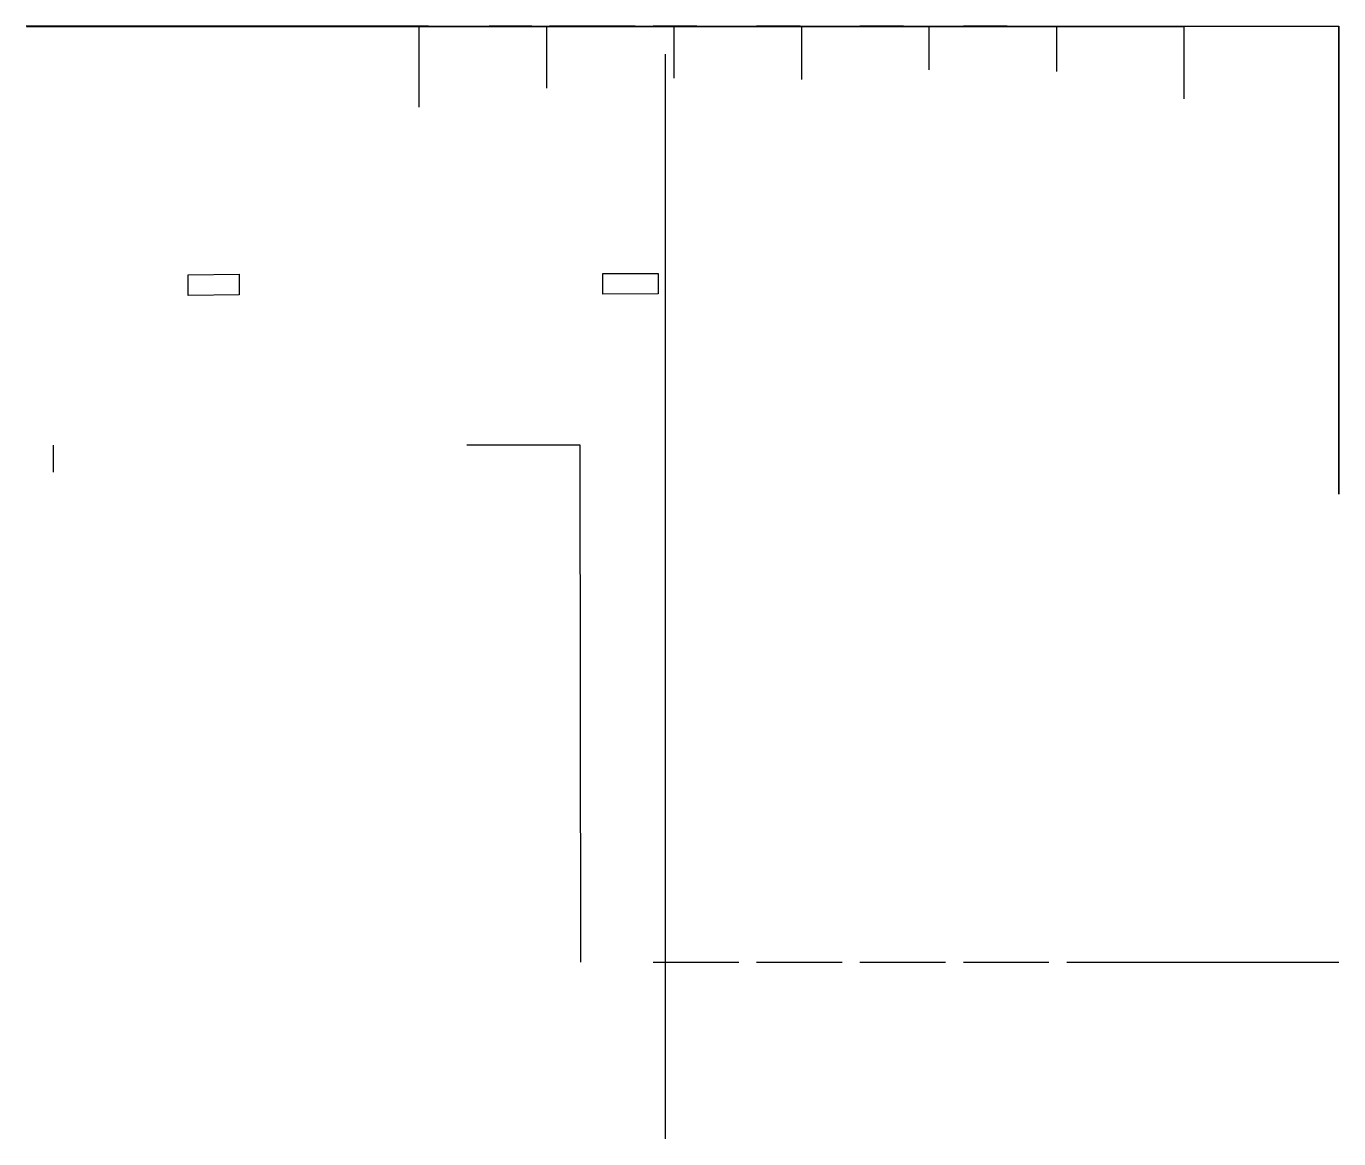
# Model space of a CAD drawing. Header units: millimetres. Extents: x 10 to 157, y -111 to 13.
import ezdxf

# ---------------------------------------------------------------- set-up
doc = ezdxf.new("R2010")
doc.units = ezdxf.units.MM
doc.header["$MEASUREMENT"] = 0

msp = doc.modelspace()

# ---------------------------------------------------------------- linework, layer by layer
for p, q in [((43.39, 13.46), (12.89, 13.46)), ((54.99, 13.46), (45.39, 13.46)), ((12.89, -33.54), (12.89, -36.54)), ((126.59, -91.54), (157.09, -91.54))]:
    msp.add_line(p, q)
at = {"extrusion": (0, -1, 0)}
for points, elevation in [([(12.89, 83), (9.89, 83)], -13.46), ([(50.19, 10), (21.1, 10)], -13.46), ([(50.19, 0), (50.19, 10), (155.7, 10)], -13.46), ([(72.01, 83), (59.3, 83)], 33.52)]:
    msp.add_lwpolyline(points, dxfattribs=dict(at, elevation=elevation))
for points, elevation in [([(9.92, 13.44), (53.92, 13.44), (53.92, 4.38)], 83), ([(53.92, 13.44), (68.22, 13.44), (68.22, 6.51)], 83), ([(68.22, 13.44), (82.52, 13.44), (82.52, 7.63)], 83), ([(82.52, 13.44), (96.82, 13.44), (96.82, 7.5)], 83), ([(96.82, 13.44), (111.12, 13.44), (111.12, 8.58)], 83), ([(111.12, 13.44), (125.42, 13.44), (125.42, 8.39)], 83), ([(125.42, 13.44), (139.72, 13.44), (139.72, 5.32)], 83), ([(81.55, 10.33), (81.55, -111.33)], 23.43)]:
    msp.add_lwpolyline(points, dxfattribs=dict(elevation=elevation))
at = {"extrusion": (1, 6.04717e-16, 0), "elevation": 12.89}
msp.add_lwpolyline([(13.46, 83), (13.46, -14.17)], dxfattribs=at)
for points in [[(45.29, 13.46), (50.19, 13.46), (61.79, 13.46)], [(56.99, 13.46), (66.59, 13.46), (61.79, 13.46), (73.39, 13.46), (84.99, 13.46), (96.59, 13.46), (108.19, 13.46), (119.79, 13.46)], [(73.49, 13.46), (68.59, 13.46), (78.19, 13.46), (73.39, 13.46)], [(85.09, 13.46), (80.19, 13.46), (89.79, 13.46)], [(96.69, 13.46), (91.79, 13.46), (101.39, 13.46)], [(108.29, 13.46), (103.39, 13.46), (112.99, 13.46)], [(119.89, 13.46), (114.99, 13.46), (124.59, 13.46)], [(126.59, 13.46), (157.09, 13.46), (157.09, -39.04), (157.09, 13.46)], [(80.19, -91.54), (84.99, -91.54), (89.79, -91.54)], [(91.79, -91.54), (96.59, -91.54), (101.39, -91.54)], [(103.39, -91.54), (108.19, -91.54), (112.99, -91.54)], [(114.99, -91.54), (119.79, -91.54), (124.59, -91.54)]]:
    msp.add_lwpolyline(points)
at = {"elevation": 59.64}
for points in [[(28.04, -16.73), (28.04, -14.41), (33.78, -14.35), (33.78, -16.66)], [(74.57, -16.6), (74.57, -14.29), (80.75, -14.26), (80.75, -16.57)]]:
    msp.add_lwpolyline(points, close=True, dxfattribs=at)
at = {"extrusion": (-0.999999, -0.001096, 0), "elevation": -71.97}
msp.add_lwpolyline([(91.61, 83), (33.6, 83)], dxfattribs=at)

doc.saveas('drawing.dxf')
